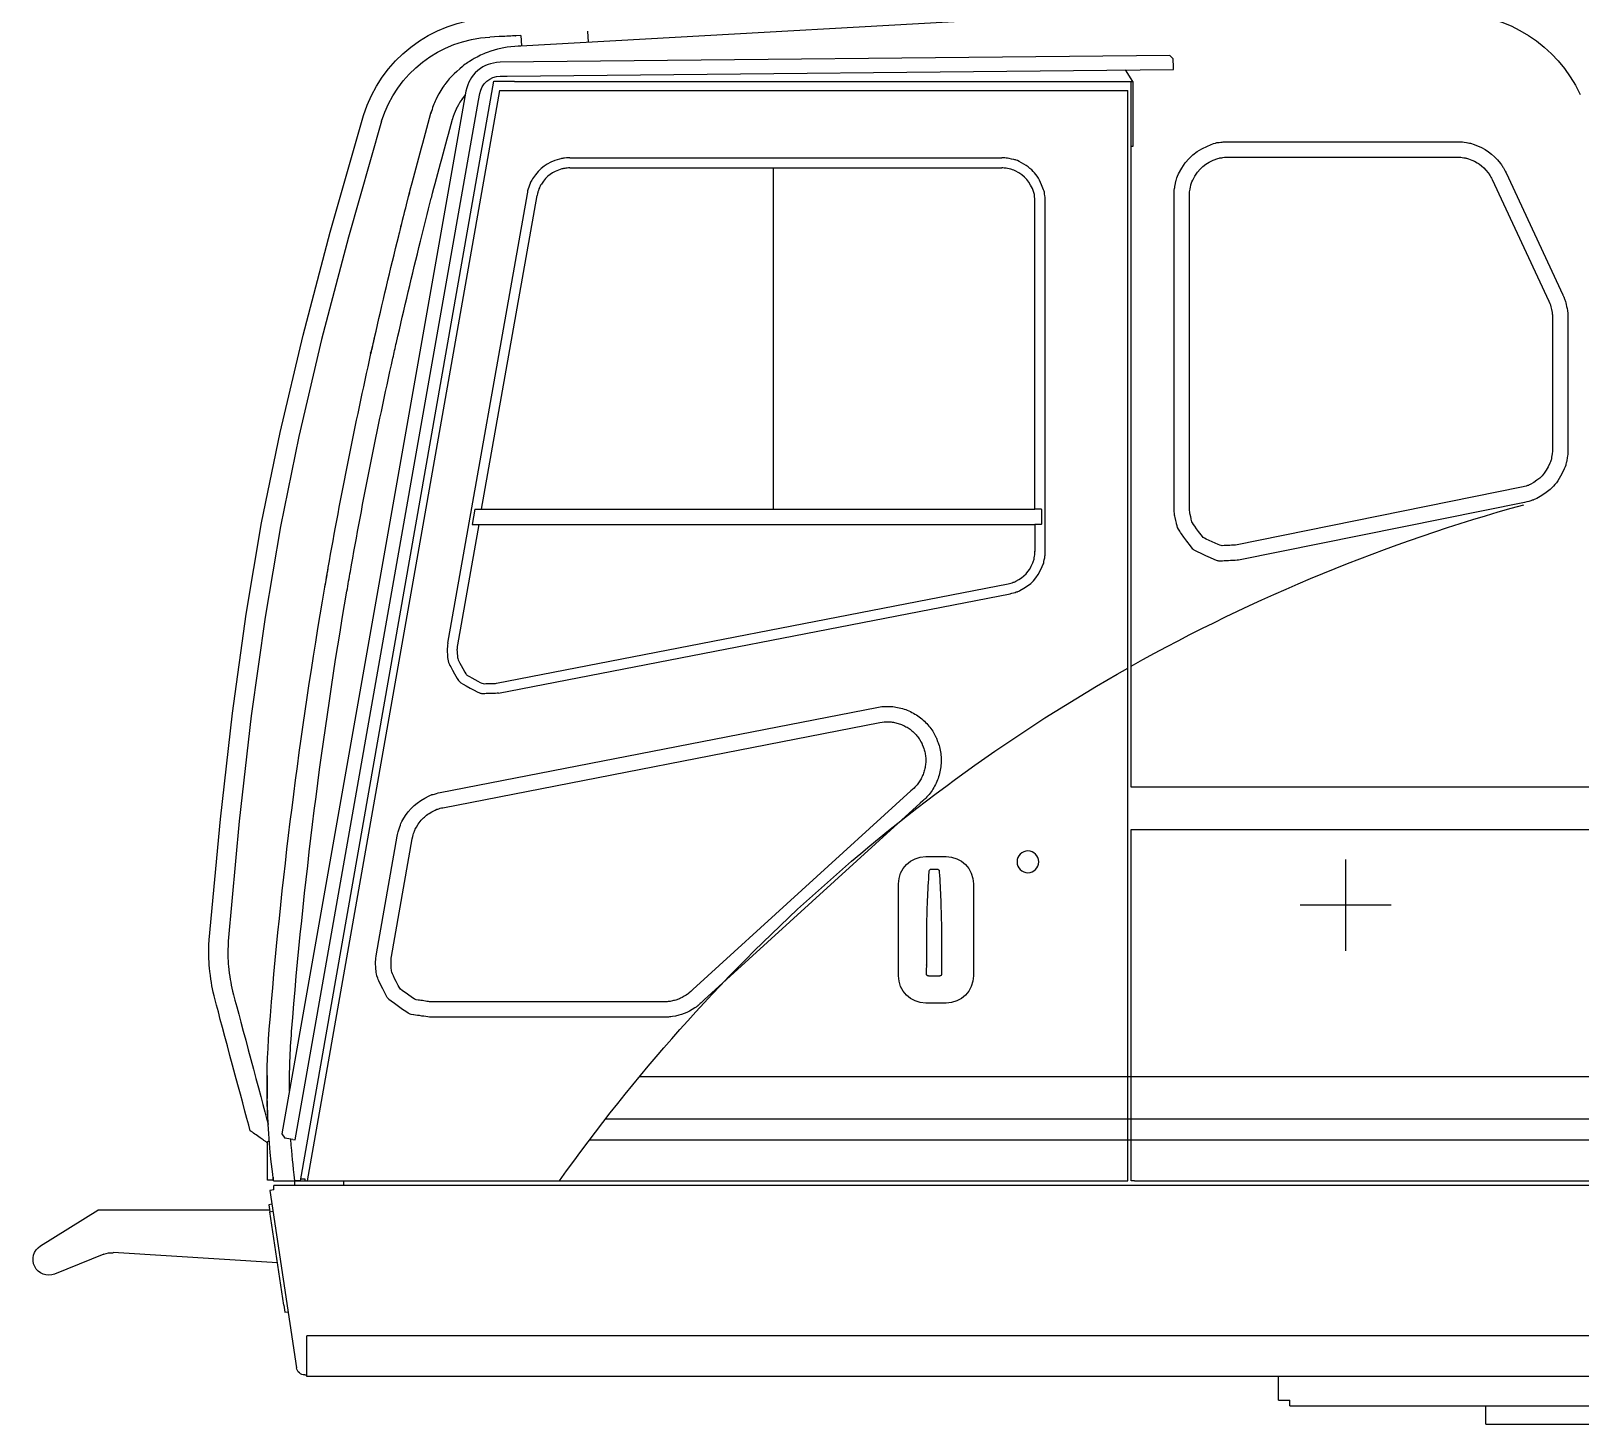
# Model space of a CAD drawing. Header units: millimetres. Extents: x -2078669 to -1085629, y -5987148 to 310365.
# Drawn here: x -1484121 to -1478595, y -770178 to -765212 of the extents above; entities that cross this region are included whole.
import ezdxf

# ---------------------------------------------------------------- set-up
doc = ezdxf.new("R2010")
doc.units = ezdxf.units.MM
doc.header["$LTSCALE"] = 500
doc.linetypes.add('CENTER', pattern=[6, 3, -1, 1, -1])
doc.layers.add('2', color=7, linetype='Continuous')
doc.layers.add('D-BYP-STRB', color=5, linetype='Continuous', lineweight=25)

# ---------------------------------------------------------------- blocks, each defined once
blk = doc.blocks.new('A$C57306f55')
at = {"layer": 'D-BYP-STRB', "linetype": 'Continuous'}
for p, q in [((5847, 3991.7), (6677.1, 3945.1)), ((6582.1, 3966.5), (6581.2, 3950.5)), ((6676.9, 3960.1), (6676.1, 3945.2)), ((6676.9, 3960.1), (6683.9, 3959.8)), ((6707.9, 3958.5), (6721.2, 3957.8)), ((6595.2, 3949.7), (6595.2, 3949.7)), ((6676.1, 3945.2), (6681.1, 3944.9)), ((6677.1, 3945), (6677.1, 3945.1)), ((6677.1, 3945.1), (6685.6, 3944.6)), ((5746, 3914.9), (5746.1, 3926.7)), ((5746, 3911.7), (5746, 3914.9)), ((5746.1, 3926.7), (5751.2, 3931.7)), ((5751.2, 3931.7), (6706.7, 3922)), ((6696.5, 3902.1), (5746, 3911.7)), ((5804, 3894.7), (5814.2, 3911)), ((5804, 3894.7), (5804, 3801.7)), ((6685.9, 3894.7), (5804, 3894.7)), ((5806, 3801.7), (5806, 3894.7)), ((6715.4, 3894.8), (6685.9, 3894.8)), ((6706.5, 3902), (6696.5, 3902.1)), ((6991.4, 2326.8), (6715.4, 3894.8)), ((6707.4, 3881.7), (5811, 3881.7)), ((5811, 2326.7), (5811, 3881.7)), ((6707.4, 3881.7), (6982, 2326.7)), ((6737.5, 3867.4), (6735.8, 3877.2)), ((6755.5, 3880.7), (7018.1, 2393.6)), ((6999.2, 2385.2), (6737.5, 3867.4)), ((6805.5, 3849.2), (6805.5, 3849.3)), ((5668, 3808.7), (5341.1, 3808.7)), ((5668, 3786.7), (5341.1, 3786.7)), ((5804, 3801.7), (5806, 3801.7)), ((5806, 2888), (5806, 3801.7)), ((6607.2, 3785.7), (5990.9, 3785.7)), ((5271.3, 3764.3), (5190.2, 3590.4)), ((6607.2, 3771.2), (5990.9, 3771.2)), ((6317.1, 3771.2), (6317.1, 3284.7)), ((5291.2, 3755), (5210.2, 3581.2)), ((5723, 3287.3), (5723, 3731.7)), ((5745, 3287.3), (5745, 3731.8)), ((5928.9, 3224.9), (5928.9, 3723.7)), ((5943.4, 3284.7), (5943.4, 3723.7)), ((6654.4, 3732), (6654, 3731.9)), ((6733.2, 3284.7), (6654, 3731.9)), ((6668.2, 3734.5), (6781.7, 3093.7)), ((5183, 3557.9), (5183, 3369.7)), ((5205, 3557.9), (5205, 3369.7)), ((5249.1, 3315.8), (5657.1, 3233.4)), ((5244.8, 3294.3), (5652.8, 3211.8)), ((5933.9, 3284.7), (5942.9, 3284.7)), ((5933.9, 3284.2), (5933.9, 3284.7)), ((5933.9, 3284.2), (5933.9, 3263.2)), ((5942.9, 3284.7), (5943.4, 3284.7)), ((6733.2, 3284.7), (5943.4, 3284.7)), ((6733.7, 3284.7), (6733.2, 3284.7)), ((6742.8, 3284.7), (6733.7, 3284.7)), ((6742.8, 3284.7), (6746.7, 3262.7)), ((5933.9, 3262.7), (5933.9, 3263.2)), ((5933.9, 3262.7), (5942.9, 3262.7)), ((5942.9, 3262.7), (5943.4, 3262.7)), ((5943.4, 3262.7), (5943.4, 3224.9)), ((6737.1, 3262.7), (5943.4, 3262.7)), ((6737.1, 3262.7), (6767.4, 3091.1)), ((6737.6, 3262.7), (6737.1, 3262.7)), ((6746.7, 3262.7), (6737.6, 3262.7)), ((5929.4, 3224.9), (5928.9, 3224.9)), ((5942.9, 3224.9), (5943.4, 3224.9)), ((5979.1, 3164.5), (5979, 3164)), ((6708.8, 3022), (5979, 3164)), ((5981.8, 3178.3), (5981.7, 3177.8)), ((6711.6, 3036.3), (5981.8, 3178.3)), ((6767.4, 3091.1), (6767.9, 3091.2)), ((6781.2, 3093.6), (6781.7, 3093.7)), ((6711.6, 3036.3), (6711.5, 3035.8)), ((6708.9, 3022.5), (6708.8, 3022)), ((6792.4, 2880.5), (6169, 3002)), ((6788.2, 2858.9), (6164.8, 2980.4)), ((5070, 2888), (5801.4, 2888)), ((5801.4, 2888), (5806, 2888)), ((6431.8, 2599.7), (6120.8, 2882.8)), ((6107.4, 2865.3), (6415.7, 2584.7)), ((5806, 2827.7), (5070, 2827.7)), ((5806, 2331.3), (5806, 2827.8)), ((6861.5, 2646.7), (6831.9, 2814.5)), ((6883.2, 2650.5), (6853.5, 2818.3)), ((6099.2, 2789.2), (6070.2, 2789.2)), ((6083.5, 2771.3), (6083, 2771.3)), ((6090.9, 2771.3), (6083.5, 2771.3)), ((6091.4, 2771.3), (6090.9, 2771.3)), ((6031.2, 2750.2), (6031.2, 2619.2)), ((6138.2, 2619.2), (6138.2, 2750.2)), ((5500, 2719.9), (5500, 2719.9)), ((5500, 2719.9), (5500, 2719.9)), ((5500, 2719.9), (5500, 2719.9)), ((5500, 2719.9), (5500, 2719.9)), ((5500, 2719.9), (5500, 2719.9)), ((6076.9, 2682.6), (6076.9, 2640.5)), ((6097.9, 2640.5), (6097.9, 2682.7)), ((6076.9, 2640.5), (6077, 2621)), ((6076.9, 2637.7), (6076.9, 2637.7)), ((6098, 2621), (6097.9, 2640.5)), ((6097.9, 2635), (6097.9, 2635)), ((6098, 2634.4), (6097.9, 2634.2)), ((5811, 2579), (5810.8, 2579)), ((6070.2, 2580.2), (6099.2, 2580.2)), ((6472, 2582.1), (6807.4, 2582.1)), ((6472, 2560.1), (6807.4, 2560.1)), ((7039.1, 2476.8), (7038.8, 2476.8)), ((4637, 2474.9), (6508.1, 2474.9)), ((4637, 2414.9), (6556.3, 2414.9)), ((7002.4, 2385.8), (7014, 2387.8)), ((7018.1, 2393.6), (7014, 2387.8)), ((4637, 2384.9), (6579.3, 2384.9)), ((7002.4, 2385.8), (6999.2, 2385.2)), ((7038.7, 2331.4), (7038.7, 2382.1)), ((5801.4, 2326.7), (5072.5, 2326.7)), ((5801.4, 2326.7), (5803.7, 2326.7)), ((5803.7, 2326.7), (5806, 2326.7)), ((5806, 2326.7), (5806, 2331.3)), ((6845.6, 2326.7), (5811, 2326.7)), ((6848.4, 2326.7), (6845.6, 2326.7)), ((6984.9, 2326.7), (6848.4, 2326.7)), ((6930, 2326.7), (6930, 2319.9)), ((6984.9, 2326.7), (6984.9, 2329)), ((6984.9, 2329), (6991, 2329)), ((6999.9, 2326.7), (6984.9, 2326.7)), ((6991.4, 2326.8), (6999.9, 2326.8)), ((7028.8, 2326.8), (6999.9, 2326.8)), ((7027.4, 2326.7), (6999.9, 2326.7)), ((7000, 2326.8), (7000, 2319.9)), ((7027.4, 2326.8), (7027.4, 2326.7)), ((7029.7, 2326.8), (7028.8, 2326.8)), ((7029.9, 2326.8), (7029.7, 2326.8)), ((7029.9, 2327.8), (7038.7, 2327.8)), ((7029.9, 2326.8), (7029.9, 2326.8)), ((7030.2, 2328.9), (7030.2, 2328.9)), ((7038.7, 2327.8), (7038.7, 2331.4)), ((5040, 2319.9), (7029.5, 2319.9)), ((7035.4, 2313), (6997.2, 2060.2)), ((7029.5, 2313.9), (7029.5, 2319.9)), ((7029.5, 2313.9), (7035.4, 2313)), ((7015.2, 2149.2), (7035.4, 2282.7)), ((7035.4, 2282.7), (7031, 2283.4)), ((7032.5, 2293.3), (7036.9, 2292.6)), ((7036.9, 2292.6), (7035.4, 2282.7)), ((7035.7, 2284.7), (7280.7, 2284.7)), ((7362.6, 2233.8), (7280.7, 2284.7)), ((7028.3, 2266.1), (7028.3, 2266.1)), ((7024.4, 2209.7), (7258.9, 2224.3)), ((7272, 2222.2), (7342.3, 2193.8)), ((7015.2, 2149.2), (7013.7, 2139.3)), ((7013.7, 2139.3), (7009.3, 2140)), ((5040.5, 2105.9), (6982.5, 2105.9)), ((6982.5, 2047.7), (6982.5, 2105.9)), ((7006.2, 2119.7), (7006.2, 2119.7)), ((5040.5, 2047.7), (6982.5, 2047.7)), ((5596, 2013.9), (5596, 2047.7)), ((6985.3, 2049.9), (6982.5, 2049.9)), ((5580, 2005.9), (5580, 2013.9)), ((5596, 2013.9), (5580, 2013.9)), ((5580, 2005.9), (5050, 2005.9)), ((5300, 1979.9), (5300, 2005.9)), ((5300, 1979.9), (3300, 1979.9))]:
    blk.add_line(p, q, dxfattribs=at)
at = {"layer": 'D-BYP-STRB', "linetype": 'CENTER'}
for p, q in [((5500, 2654.9), (5500, 2784.9)), ((5435, 2719.9), (5565, 2719.9))]:
    blk.add_line(p, q, dxfattribs=at)
at = {"layer": 'D-BYP-STRB', "linetype": 'Continuous'}
for points in [[(6683.9, 3959.8), (6684.1, 3959.8), (6684.3, 3959.8), (6684.5, 3959.7), (6684.7, 3959.7), (6684.8, 3959.7), (6684.9, 3959.7), (6684.9, 3959.7), (6684.8, 3959.7), (6684.6, 3959.7), (6684.3, 3959.8), (6684.1, 3959.8), (6684, 3959.8), (6684.2, 3959.8), (6684.6, 3959.7), (6685.5, 3959.7), (6687, 3959.6), (6688.9, 3959.5), (6691.4, 3959.4), (6694.1, 3959.2), (6697, 3959.1), (6700, 3958.9), (6702.9, 3958.8), (6705.6, 3958.6), (6707.9, 3958.5)], [(6677.1, 3944.9), (6677.1, 3944.9), (6677.1, 3944.9), (6677.1, 3944.9), (6677.1, 3944.9), (6677.1, 3945), (6677.1, 3945), (6677.1, 3945), (6677.1, 3945), (6677.1, 3945), (6677.1, 3945), (6677.1, 3945), (6677.1, 3945), (6677.1, 3945), (6677.1, 3945), (6677.1, 3945), (6677.1, 3945)], [(6685.1, 3944.6), (6685.1, 3944.6), (6685.1, 3944.6), (6685.1, 3944.6), (6685.2, 3944.6), (6685.2, 3944.6), (6685.2, 3944.6), (6685.2, 3944.6), (6685.3, 3944.6), (6685.3, 3944.6), (6685.3, 3944.6), (6685.3, 3944.6), (6685.4, 3944.6), (6685.4, 3944.6), (6685.4, 3944.6), (6685.4, 3944.6), (6685.4, 3944.6)], [(6685.6, 3944.6), (6691.5, 3944), (6696.7, 3943.4), (6701.4, 3942.7), (6703.7, 3942.3), (6705.7, 3941.8), (6710.3, 3940.8), (6715.1, 3939.4), (6720, 3937.8), (6725.2, 3936), (6727.9, 3934.9), (6730.1, 3934), (6732.2, 3933.1), (6734.5, 3931.9), (6739.5, 3929.4), (6741.6, 3928.3), (6743.6, 3927.2), (6746.5, 3925.5), (6750.3, 3923.1), (6752.2, 3921.9), (6752.8, 3921.5), (6754.8, 3920.2), (6756.4, 3919.1), (6758.3, 3917.7), (6760.4, 3915.9), (6764, 3912.8), (6768.2, 3909), (6772.2, 3905.3), (6775.5, 3902.2), (6777.5, 3900.1), (6779.2, 3898.3), (6780.6, 3896.6), (6782, 3894.7), (6782.2, 3894.5), (6783.9, 3892.1), (6785.3, 3890.4), (6785.5, 3890.2), (6786, 3889.6), (6786.5, 3888.9), (6788.3, 3886.3), (6791.3, 3881.5), (6794, 3876.9), (6796.4, 3872.6), (6798.4, 3868.4), (6799.3, 3866.4), (6800.2, 3864.3), (6801.1, 3862.1), (6802, 3859.7), (6802.9, 3857.3), (6803.7, 3854.8), (6805.5, 3849.2)], [(6706.7, 3922), (6711.9, 3921.4), (6716.3, 3920.7), (6720.3, 3919.8), (6723.7, 3918.8), (6727.5, 3917.4), (6731.2, 3915.4), (6734.8, 3913.1), (6738.6, 3910.1), (6742.1, 3906.9), (6745, 3903.7), (6747.5, 3900.4), (6749.6, 3896.9), (6751.1, 3893.7), (6752.6, 3889.9), (6754, 3885.7), (6755.5, 3880.7)], [(6756.4, 3875.5), (6756.4, 3875.5), (6756.4, 3875.5), (6756.4, 3875.5), (6756.4, 3875.5), (6756.4, 3875.5), (6756.4, 3875.5), (6756.4, 3875.5), (6756.4, 3875.4), (6758.9, 3872.3), (6760.9, 3869.8), (6761.3, 3869.2), (6761.3, 3869.2), (6760.3, 3870.5), (6760.3, 3870.5), (6761.5, 3868.7), (6763.9, 3864.9), (6766, 3861.4), (6767.9, 3858), (6768.7, 3856.5), (6769.4, 3855), (6770.7, 3851.9), (6772.1, 3848.3), (6773.4, 3844.4), (6774.9, 3839.7)], [(6804.3, 3853.4), (6804.4, 3853), (6804.5, 3852.6), (6804.7, 3852.1), (6804.8, 3851.6), (6805, 3851.1), (6805.1, 3850.6), (6805.2, 3850.2), (6805.3, 3849.9), (6805.4, 3849.6), (6805.4, 3849.5), (6805.5, 3849.4), (6805.5, 3849.3), (6805.5, 3849.4), (6805.4, 3849.4), (6805.4, 3849.5), (6805.4, 3849.5)], [(6805.1, 3850.8), (6805, 3850.8), (6805, 3850.8), (6805, 3850.9), (6805, 3850.9), (6805, 3850.9), (6805, 3850.9), (6805.1, 3850.8), (6805.1, 3850.7), (6805.2, 3850.3), (6805.4, 3849.6), (6805.4, 3849.5), (6805.4, 3849.5), (6805.4, 3849.4), (6805.4, 3849.4), (6805.4, 3849.5), (6805.4, 3849.5), (6805.4, 3849.5), (6805.4, 3849.5)], [(6805.5, 3849.1), (6805.5, 3849.2), (6805.5, 3849.3), (6805.4, 3849.5), (6805.4, 3849.6), (6805.4, 3849.8), (6805.3, 3849.9), (6805.3, 3850), (6805.2, 3850.2), (6805.1, 3850.7), (6805.1, 3850.7), (6805.1, 3850.7), (6805.1, 3850.8), (6805.1, 3850.8), (6805.1, 3850.8), (6805.1, 3850.8), (6805.1, 3850.8), (6805.1, 3850.8), (6805.1, 3850.8)], [(6805.5, 3849.1), (6805.5, 3849.1), (6805.5, 3849.1), (6805.5, 3849.1), (6805.5, 3849.1), (6805.5, 3849.2), (6805.5, 3849.2), (6805.5, 3849.2), (6805.5, 3849.2), (6805.5, 3849.3), (6805.5, 3849.3), (6805.5, 3849.3), (6805.5, 3849.4), (6805.4, 3849.4), (6805.4, 3849.5), (6805.4, 3849.5), (6805.4, 3849.5)], [(6805.4, 3849.5), (6805.4, 3849.5), (6805.4, 3849.5), (6805.4, 3849.4), (6805.5, 3849.4), (6805.5, 3849.3), (6805.5, 3849.3), (6805.5, 3849.3), (6805.5, 3849.2), (6805.5, 3849.2), (6805.5, 3849.2), (6805.5, 3849.2), (6805.5, 3849.2), (6805.5, 3849.2), (6805.5, 3849.2), (6805.5, 3849.2), (6805.5, 3849.2), (6805.5, 3849.2), (6805.5, 3849.2), (6805.5, 3849.2), (6805.5, 3849.2), (6805.5, 3849.2), (6805.5, 3849.2), (6805.5, 3849.2), (6805.5, 3849.2), (6805.5, 3849.2), (6805.5, 3849.1), (6805.5, 3849.1), (6805.5, 3849.1), (6805.5, 3849.1), (6805.5, 3849.1), (6805.5, 3849.1), (6805.5, 3849.1), (6805.5, 3849.1), (6805.5, 3849.1)], [(6805.5, 3849.1), (6805.5, 3849.1), (6805.5, 3849.1), (6805.5, 3849.1), (6805.5, 3849.2), (6805.5, 3849.2), (6805.5, 3849.2), (6805.5, 3849.2), (6805.5, 3849.2), (6805.5, 3849.2), (6805.5, 3849.2), (6805.5, 3849.3), (6805.5, 3849.3), (6805.5, 3849.3), (6805.5, 3849.3), (6805.5, 3849.3), (6805.5, 3849.3)], [(7121.8, 2670.4), (7105.8, 2842.6), (7088.7, 2993.5), (7069, 3134.9), (7046.9, 3264.9), (7020.5, 3394), (6987.7, 3533), (6949.1, 3679.9), (6901.7, 3846.2)], [(6875.8, 3838.1), (6922.9, 3672.6), (6961.3, 3526.5), (6993.9, 3388.3), (7020.2, 3259.9), (7042.1, 3130.6), (7061.7, 2990), (7078.8, 2839.9), (7094.6, 2668.6)], [(5341.1, 3808.7), (5336.9, 3808.6), (5335.1, 3808.5), (5333.5, 3808.3), (5331, 3808), (5327.8, 3807.5), (5325.7, 3807.2), (5325.1, 3807.1), (5323.6, 3806.8), (5322.2, 3806.5), (5320.4, 3806), (5318, 3805.2), (5311.8, 3802.8), (5306.1, 3800.2), (5300.9, 3797.4), (5296.3, 3794.4), (5292.1, 3791.1), (5287.8, 3787.1), (5283.5, 3782.6), (5279.2, 3777.5), (5277.9, 3775.9), (5277.1, 3774.8), (5276.6, 3774.1), (5276.4, 3773.6), (5276.2, 3773.2), (5275.9, 3772.5), (5275.1, 3771.3), (5273.6, 3768.8), (5272.5, 3766.7), (5271.3, 3764.3)], [(5745, 3731.8), (5744.9, 3734.7), (5744.8, 3737.3), (5744.6, 3739.7), (5744.3, 3741.9), (5744.1, 3743.4), (5743.8, 3745), (5742.9, 3749), (5742.2, 3752.3), (5742, 3753.2), (5741.6, 3755.2), (5741, 3757.1), (5740, 3759.5), (5738.5, 3762.7), (5733.9, 3770.9), (5728.9, 3778.4), (5723.6, 3784.8), (5718.2, 3790.1), (5712.2, 3794.6), (5705.3, 3798.7), (5697.3, 3802.5), (5688.5, 3805.9), (5685.9, 3806.8), (5684, 3807.4), (5682.9, 3807.6), (5682.5, 3807.6), (5682.1, 3807.6), (5681.6, 3807.5), (5680.5, 3807.6), (5678.4, 3807.9), (5676.3, 3808.2), (5674.7, 3808.4), (5673.2, 3808.6), (5671.6, 3808.7), (5669.9, 3808.7), (5668, 3808.7)], [(5341.1, 3786.7), (5338.1, 3786.7), (5335.7, 3786.5), (5333.9, 3786.2), (5331.6, 3785.9), (5330.2, 3785.6), (5329.7, 3785.6), (5328.6, 3785.4), (5327.6, 3785.2), (5326.3, 3784.8), (5324.7, 3784.2), (5320.2, 3782.5), (5316.1, 3780.7), (5312.4, 3778.6), (5310.7, 3777.6), (5309.1, 3776.5), (5306.1, 3774.1), (5303.1, 3771.3), (5300, 3768.1), (5296.9, 3764.5), (5295.4, 3762.6), (5295.1, 3762.1), (5294.9, 3761.7), (5294.8, 3761.4), (5293.9, 3760), (5292.9, 3758.2), (5292.1, 3756.8), (5291.2, 3755)], [(5723, 3731.7), (5722.9, 3733.8), (5722.8, 3735.6), (5722.7, 3737.4), (5722.5, 3738.9), (5722.1, 3741.2), (5721.5, 3744.1), (5721, 3746.4), (5720.9, 3747), (5720.6, 3748.5), (5720.2, 3749.8), (5719.4, 3751.6), (5718.4, 3753.8), (5715.1, 3759.7), (5711.5, 3765), (5707.8, 3769.6), (5705.8, 3771.6), (5703.9, 3773.4), (5699.6, 3776.6), (5694.7, 3779.6), (5689, 3782.3), (5682.7, 3784.7), (5680.8, 3785.4), (5679.5, 3785.8), (5678.7, 3785.9), (5678.1, 3785.9), (5677.7, 3785.9), (5676.9, 3785.9), (5675.5, 3786.2), (5672.8, 3786.5), (5670.6, 3786.7), (5668, 3786.7)], [(5928.9, 3723.7), (5928.9, 3726.6), (5929, 3727.9), (5929.1, 3729.1), (5929.5, 3732.1), (5929.8, 3733.8), (5929.8, 3734.6), (5929.8, 3735.1), (5929.8, 3735.4), (5929.8, 3735.7), (5930, 3736.6), (5930.4, 3738.1), (5931.1, 3740.2), (5933.9, 3747.3), (5936.9, 3753.7), (5938.6, 3756.6), (5940.3, 3759.4), (5942, 3761.9), (5943.9, 3764.1), (5945.9, 3766.4), (5948.1, 3768.5), (5950.6, 3770.7), (5953.3, 3772.8), (5956.2, 3774.8), (5959.3, 3776.8), (5966, 3780.5), (5968.5, 3781.7), (5970.5, 3782.5), (5971.3, 3782.8), (5972, 3783), (5973.6, 3783.3), (5974.3, 3783.5), (5977, 3784), (5980.2, 3784.7), (5982.7, 3785.2), (5984.5, 3785.4), (5986.4, 3785.5), (5988.5, 3785.6), (5990.9, 3785.7)], [(6607.2, 3785.7), (6609.8, 3785.7), (6612.1, 3785.5), (6614.8, 3785.2), (6616.3, 3785), (6617.1, 3784.9), (6617.5, 3784.9), (6618, 3784.9), (6618.9, 3784.8), (6620.2, 3784.4), (6622.1, 3783.9), (6628.4, 3781.7), (6634.2, 3779.3), (6639.3, 3776.6), (6643.8, 3773.7), (6648, 3770.3), (6652.2, 3766.1), (6656.3, 3761.3), (6660.2, 3755.8), (6661.5, 3753.8), (6662.5, 3752.2), (6663.1, 3750.9), (6663.6, 3749.5), (6663.8, 3748.9), (6664.7, 3746.8), (6665.8, 3743.9), (6666.5, 3741.7), (6667, 3740.1), (6667.4, 3738.4), (6667.8, 3736.6), (6668.2, 3734.5)], [(5943.4, 3723.7), (5943.4, 3726), (5943.6, 3727.9), (5943.9, 3730.2), (5944.1, 3731.4), (5944.1, 3732.1), (5944.1, 3732.4), (5944.1, 3732.9), (5944.2, 3733.6), (5944.6, 3734.8), (5945.1, 3736.4), (5947.2, 3741.8), (5949.6, 3746.7), (5952.1, 3751), (5954.9, 3754.7), (5958.2, 3758.1), (5962.1, 3761.3), (5966.7, 3764.4), (5971.8, 3767.2), (5973.8, 3768.1), (5975.3, 3768.8), (5976.4, 3769.1), (5977.7, 3769.4), (5978.2, 3769.5), (5980.2, 3769.9), (5982.7, 3770.5), (5984.7, 3770.8), (5986, 3771), (5987.5, 3771.1), (5989.1, 3771.2), (5990.9, 3771.2)], [(6607.2, 3771.2), (6609.2, 3771.2), (6611, 3771), (6613.1, 3770.8), (6614.2, 3770.6), (6614.8, 3770.6), (6615.1, 3770.6), (6615.5, 3770.6), (6616.2, 3770.5), (6617.2, 3770.2), (6618.6, 3769.8), (6623.5, 3768.1), (6627.9, 3766.3), (6631.8, 3764.2), (6635.3, 3762), (6638.5, 3759.4), (6641.7, 3756.2), (6644.8, 3752.5), (6647.8, 3748.3), (6648.8, 3746.7), (6649.6, 3745.5), (6650, 3744.5), (6650.4, 3743.4), (6650.6, 3742.9), (6651.2, 3741.3), (6652.1, 3739.2), (6652.6, 3737.4), (6653, 3736.3), (6653.3, 3735), (6654, 3731.9)], [(6851.3, 3674.6), (6850.7, 3677.2), (6849.9, 3680.3), (6849, 3683.8), (6848.1, 3687.7), (6847, 3691.8), (6845.9, 3696.2), (6844.8, 3700.7), (6843.6, 3705.3), (6842.4, 3709.9), (6841.3, 3714.5), (6840.2, 3718.8), (6839.1, 3723), (6838.1, 3726.9), (6837.2, 3730.4), (6836.4, 3733.5), (6835.7, 3736.1)], [(5190.2, 3590.4), (5190, 3589.9), (5189.7, 3589.3), (5189.4, 3588.6), (5189.1, 3587.8), (5188.8, 3587.1), (5188.5, 3586.3), (5188.2, 3585.5), (5187.9, 3584.8), (5187.8, 3584.8), (5187.2, 3583.3), (5186.8, 3582.1), (5186.4, 3580.7), (5186, 3579), (5185.4, 3576.6), (5184.8, 3573.6), (5184.2, 3570.6), (5183.7, 3568), (5183.4, 3566.6), (5183.3, 3565.4), (5183.2, 3564.5), (5183.2, 3563.3), (5183.2, 3563), (5183.2, 3562.4), (5183.2, 3561.7), (5183.1, 3561), (5183.1, 3560.3), (5183.1, 3559.6), (5183.1, 3559), (5183, 3558.4), (5183, 3557.9)], [(5210.2, 3581.2), (5210, 3580.8), (5209.8, 3580.4), (5209.6, 3579.9), (5209.4, 3579.3), (5209.1, 3578.8), (5208.9, 3578.2), (5208.7, 3577.7), (5208.5, 3577.2), (5208.5, 3577.1), (5208, 3576.1), (5207.7, 3575.2), (5207.4, 3574.2), (5207.1, 3573), (5206.3, 3569.2), (5205.5, 3565.2), (5205.2, 3563.3), (5205.1, 3561.8), (5205.1, 3561.6), (5205.1, 3561.1), (5205.1, 3560.7), (5205.1, 3560.2), (5205.1, 3559.7), (5205, 3559.2), (5205, 3558.7), (5205, 3558.3), (5205, 3557.9)], [(6890.9, 3506.8), (6890.8, 3507.3), (6890.6, 3507.9), (6890.5, 3508.7), (6890.3, 3509.6), (6890, 3510.7), (6889.7, 3511.9), (6889.4, 3513.3), (6889.1, 3514.9), (6888.7, 3516.7), (6888.2, 3518.6), (6887.8, 3520.6), (6887.3, 3522.6), (6886.9, 3524.6), (6886.5, 3526.4), (6886.1, 3528), (6885.8, 3529.4)], [(6891.8, 3507), (6891, 3508.7), (6890.4, 3510.6), (6889.7, 3512.6), (6889.1, 3514.9), (6888.4, 3517.6), (6887.6, 3520.9), (6886.8, 3524.7), (6885.8, 3529.4)], [(5183, 3369.7), (5183.1, 3367.1), (5183.2, 3364.8), (5183.3, 3362.6), (5183.5, 3360.7), (5184, 3357.8), (5184.7, 3354.2), (5185.2, 3351.5), (5185.3, 3350.7), (5185.7, 3348.9), (5186.1, 3347.2), (5186.9, 3345.1), (5188.1, 3342.3), (5191.6, 3334.9), (5195.4, 3328.2), (5197.4, 3325.1), (5199.4, 3322.3), (5201.6, 3319.6), (5203.7, 3317.2), (5205.9, 3315), (5208.4, 3312.7), (5213.9, 3308.3), (5220.3, 3304.1), (5227.3, 3300), (5229.5, 3298.9), (5231, 3298.2), (5231.9, 3297.8), (5232.3, 3297.7), (5232.6, 3297.6), (5233.1, 3297.6), (5234, 3297.3), (5235.7, 3296.7), (5238.9, 3295.7), (5241.6, 3294.9), (5244.8, 3294.3)], [(5205, 3369.7), (5205.1, 3366.2), (5205.2, 3364.7), (5205.4, 3363.3), (5205.7, 3361.3), (5206.2, 3358.6), (5206.6, 3356.7), (5206.6, 3356.1), (5206.9, 3354.9), (5207.2, 3353.7), (5207.8, 3352.1), (5208.6, 3350.2), (5211.1, 3344.9), (5213.8, 3340.1), (5216.7, 3335.9), (5219.8, 3332.2), (5223.1, 3329), (5227.1, 3325.9), (5231.6, 3322.8), (5236.6, 3319.9), (5238.2, 3319.1), (5239.2, 3318.6), (5239.9, 3318.3), (5240.4, 3318.2), (5240.8, 3318.2), (5241.4, 3318), (5242.6, 3317.6), (5244.9, 3316.8), (5246.8, 3316.3), (5249.1, 3315.8)], [(5652.8, 3211.8), (5655.1, 3211.7), (5657.9, 3211.6), (5661, 3211.4), (5664.2, 3211.3), (5667.4, 3211.1), (5670.4, 3211), (5673.3, 3210.8), (5675.7, 3210.7), (5676, 3210.7), (5679.7, 3210.6), (5680.9, 3210.6), (5681.9, 3210.8), (5683, 3211), (5684.2, 3211.4), (5687.9, 3212.9), (5693.1, 3215.3), (5699.7, 3218.3), (5706.3, 3221.3), (5711.4, 3223.8), (5715.1, 3225.6), (5716.3, 3226.3), (5717.3, 3227.1), (5718.1, 3227.8), (5719, 3228.8), (5721.7, 3232.1), (5726.9, 3239), (5731.1, 3244.6), (5734.5, 3249.4), (5735.8, 3251.3), (5736.9, 3253.1), (5738.7, 3256), (5739.9, 3258.6), (5740.7, 3260.8), (5741.3, 3263.5), (5741.5, 3264.6), (5742.4, 3268.3), (5743.5, 3272.7), (5743.9, 3274.5), (5744.2, 3276.2), (5744.5, 3278.6), (5744.7, 3281.2), (5744.9, 3284), (5745, 3287.3)], [(5657.1, 3233.4), (5658.8, 3233.3), (5660.8, 3233.2), (5662.9, 3233.1), (5665.2, 3233), (5667.5, 3232.9), (5669.7, 3232.8), (5671.7, 3232.7), (5673.5, 3232.6), (5673.7, 3232.6), (5676.3, 3232.5), (5677.9, 3232.6), (5679.6, 3233.1), (5682.2, 3234.2), (5690.6, 3238), (5699, 3241.9), (5701.6, 3243.2), (5703.2, 3244.2), (5704.4, 3245.5), (5706.3, 3247.9), (5710.1, 3252.8), (5713.1, 3256.8), (5715.5, 3260.2), (5717.2, 3262.8), (5718.5, 3264.9), (5719.4, 3266.7), (5719.9, 3268.4), (5720.4, 3270.3), (5720.5, 3271.1), (5721.2, 3273.7), (5721.9, 3276.8), (5722.4, 3279.3), (5722.6, 3281), (5722.8, 3282.9), (5722.9, 3284.9), (5723, 3287.3)], [(5979, 3164), (5976.5, 3164.6), (5974.3, 3165.1), (5971.7, 3166), (5970.3, 3166.5), (5969.6, 3166.7), (5969.2, 3166.7), (5968.6, 3166.8), (5967.8, 3167.1), (5966.6, 3167.7), (5964.9, 3168.6), (5959.1, 3171.9), (5954, 3175.3), (5949.5, 3178.8), (5945.7, 3182.4), (5942.2, 3186.5), (5938.9, 3191.3), (5935.8, 3196.8), (5933, 3202.7), (5932, 3205), (5931.4, 3206.7), (5931, 3208.1), (5930.7, 3209.5), (5930.6, 3210.2), (5930.2, 3212.3), (5929.6, 3215.3), (5929.3, 3217.6), (5929.1, 3219.2), (5929, 3220.9), (5928.9, 3222.8), (5928.9, 3224.9)], [(5981.8, 3178.3), (5979.8, 3178.7), (5978.1, 3179.1), (5976.2, 3179.8), (5975.1, 3180.1), (5974.5, 3180.3), (5974.2, 3180.3), (5973.8, 3180.4), (5973.2, 3180.6), (5972.3, 3181.1), (5970.9, 3181.8), (5966.5, 3184.3), (5962.6, 3186.9), (5959.1, 3189.6), (5956.2, 3192.4), (5953.6, 3195.5), (5951, 3199.2), (5948.7, 3203.4), (5946.5, 3207.9), (5945.8, 3209.7), (5945.3, 3211), (5945, 3212), (5944.8, 3213.1), (5944.7, 3213.6), (5944.4, 3215.3), (5944, 3217.6), (5943.7, 3219.3), (5943.6, 3220.6), (5943.5, 3221.9), (5943.4, 3224.9)], [(6956.7, 3173.2), (6956.4, 3175.2), (6956, 3177.5), (6955.5, 3180.1), (6955, 3182.8), (6954.6, 3185.6), (6954.1, 3188.3), (6953.6, 3190.9), (6953.2, 3193.2), (6952.9, 3195.1), (6952.6, 3196.7), (6952.4, 3198), (6952.2, 3199), (6952.1, 3199.8), (6952, 3200.4), (6951.9, 3200.9), (6951.8, 3201.3)], [(6781.2, 3093.6), (6781.6, 3090.8), (6781.9, 3088.4), (6782.1, 3086.1), (6782.2, 3084.1), (6782.1, 3082.6), (6782.1, 3081.1), (6781.8, 3077.2), (6781.5, 3073.8), (6781.5, 3072.9), (6781.3, 3070.5), (6780.9, 3068.4), (6780.1, 3066), (6779, 3063.3), (6778.2, 3061.6), (6777.2, 3059.7), (6774.7, 3055.2), (6771.6, 3049.8), (6767.8, 3043.3), (6765.8, 3040.1), (6765, 3039.2), (6764.3, 3038.4), (6763.5, 3037.7), (6762.5, 3037), (6759.4, 3035.1), (6754.9, 3032.6), (6749.2, 3029.5), (6743.7, 3026.6), (6739.2, 3024.3), (6736.1, 3022.8), (6735.1, 3022.3), (6734.1, 3022.1), (6733.2, 3021.9), (6732.2, 3021.8), (6729, 3021.9), (6728.6, 3021.9), (6726.5, 3022), (6724.1, 3022.1), (6721.5, 3022.1), (6718.7, 3022.2), (6716, 3022.3), (6713.3, 3022.4), (6710.9, 3022.5), (6708.9, 3022.5)], [(6767.4, 3091.1), (6767.8, 3089), (6768, 3087.1), (6768.1, 3085.4), (6768.2, 3083.8), (6768.1, 3081.5), (6767.8, 3078.5), (6767.6, 3075.9), (6767.6, 3075.1), (6767.5, 3073.3), (6767.2, 3071.7), (6766.6, 3069.8), (6765.7, 3067.7), (6764.3, 3065), (6762.4, 3061.5), (6760, 3057.3), (6757, 3052.3), (6755.5, 3049.8), (6754.9, 3049.1), (6754.4, 3048.5), (6753.7, 3048), (6753, 3047.4), (6750.5, 3046), (6747.1, 3044), (6742.7, 3041.7), (6738.4, 3039.4), (6735, 3037.6), (6732.6, 3036.4), (6731, 3035.9), (6729.5, 3035.7), (6727.1, 3035.8), (6726.8, 3035.8), (6725.2, 3035.8), (6723.3, 3035.9), (6721.2, 3036), (6719.1, 3036), (6717, 3036.1), (6715, 3036.2), (6713.1, 3036.2), (6711.6, 3036.3)], [(6169, 3002), (6164.2, 3002.7), (6162.1, 3003), (6160.3, 3003.2), (6158, 3003.3), (6155.8, 3003.4), (6153.5, 3003.4), (6151.1, 3003.3), (6148.7, 3003.2), (6146.3, 3003), (6144, 3002.7), (6141.8, 3002.4), (6139.4, 3001.9), (6137.1, 3001.4), (6134.8, 3000.9), (6132.4, 3000.2), (6130.1, 2999.5), (6127.8, 2998.7), (6125.6, 2997.8), (6123.3, 2996.9), (6121.1, 2995.9), (6119, 2994.8), (6116.8, 2993.6), (6114.7, 2992.4), (6112.6, 2991.1), (6110.6, 2989.8), (6108.6, 2988.4), (6106.7, 2986.9), (6104.9, 2985.4), (6103, 2983.8), (6101.3, 2982.2), (6099.6, 2980.5), (6097.9, 2978.8), (6096.4, 2977.1), (6094.9, 2975.3), (6093.4, 2973.5), (6092, 2971.6), (6090.7, 2969.7), (6089.4, 2967.8), (6088.2, 2965.9), (6086.9, 2963.5), (6085.4, 2960.6), (6085.1, 2960), (6084.8, 2959.5), (6084.6, 2959.1), (6084.1, 2958.1), (6082.3, 2953.5), (6081.6, 2951.5), (6081, 2949.8), (6080.3, 2947.6), (6079.7, 2945.5), (6079.2, 2943.3), (6078.7, 2940.9), (6078.3, 2938.5), (6078, 2936.2), (6077.7, 2933.9), (6077.5, 2931.6), (6077.4, 2929.2), (6077.3, 2926.9), (6077.3, 2924.5), (6077.5, 2922), (6077.6, 2919.6), (6077.9, 2917.2), (6078.2, 2914.8), (6078.6, 2912.4), (6079.1, 2910), (6079.6, 2907.7), (6080.3, 2905.3), (6081, 2903), (6081.7, 2900.7), (6082.6, 2898.4), (6083.5, 2896.2), (6084.5, 2893.9), (6085.6, 2891.8), (6086.7, 2889.6), (6087.8, 2887.6), (6089.1, 2885.5), (6090.3, 2883.6), (6091.6, 2881.7), (6093.1, 2879.8), (6094.5, 2877.9), (6096.1, 2876), (6097.6, 2874.3), (6099.1, 2872.7), (6100.7, 2871.1), (6102.1, 2869.9), (6103.6, 2868.5), (6107.4, 2865.3)], [(6164.8, 2980.4), (6161.4, 2980.9), (6158.6, 2981.2), (6157, 2981.4), (6155.4, 2981.4), (6153.8, 2981.4), (6152, 2981.4), (6150.3, 2981.3), (6148.6, 2981.1), (6147, 2980.9), (6145.4, 2980.7), (6143.7, 2980.4), (6142, 2980), (6140.4, 2979.6), (6138.7, 2979.1), (6137, 2978.6), (6135.4, 2978), (6133.8, 2977.4), (6132.2, 2976.8), (6130.6, 2976), (6129, 2975.3), (6127.5, 2974.4), (6126, 2973.6), (6124.5, 2972.6), (6123.1, 2971.7), (6121.7, 2970.7), (6120.3, 2969.6), (6119, 2968.6), (6117.7, 2967.4), (6116.4, 2966.3), (6115.2, 2965.1), (6114, 2963.9), (6112.9, 2962.6), (6111.8, 2961.3), (6110.8, 2960), (6109.8, 2958.7), (6108.8, 2957.3), (6107.9, 2956), (6107.1, 2954.6), (6106.1, 2952.9), (6105, 2950.9), (6104.8, 2950.4), (6104.6, 2950.1), (6104.2, 2949), (6102.9, 2945.8), (6101.9, 2943.1), (6101.4, 2941.6), (6101, 2940.1), (6100.6, 2938.5), (6100.3, 2936.8), (6100, 2935.1), (6099.8, 2933.4), (6099.6, 2931.7), (6099.4, 2930.1), (6099.3, 2928.4), (6099.3, 2926.7), (6099.3, 2925), (6099.4, 2923.3), (6099.5, 2921.5), (6099.7, 2919.8), (6099.9, 2918.1), (6100.2, 2916.4), (6100.6, 2914.7), (6101, 2913), (6101.4, 2911.3), (6101.9, 2909.7), (6102.5, 2908), (6103.1, 2906.4), (6103.7, 2904.8), (6104.4, 2903.2), (6105.2, 2901.6), (6106, 2900.1), (6106.8, 2898.6), (6107.7, 2897.2), (6108.6, 2895.8), (6109.5, 2894.5), (6110.5, 2893.1), (6111.6, 2891.7), (6112.7, 2890.4), (6113.8, 2889.2), (6114.9, 2888), (6116, 2886.9), (6118.1, 2885), (6120.8, 2882.8)], [(6853.5, 2818.3), (6853.1, 2820.6), (6852.6, 2822.6), (6852.2, 2824.5), (6851.7, 2826.1), (6850.9, 2828.6), (6849.8, 2831.8), (6849, 2834), (6848.8, 2834.6), (6848.3, 2836.1), (6847.7, 2837.5), (6846.7, 2839.3), (6845.4, 2841.6), (6841.6, 2847.6), (6837.7, 2853), (6833.6, 2857.8), (6829.5, 2861.9), (6825.1, 2865.5), (6820, 2869), (6814.3, 2872.4), (6808, 2875.7), (6806.1, 2876.6), (6804.7, 2877.2), (6803.9, 2877.5), (6803.3, 2877.6), (6802.8, 2877.7), (6802, 2877.9), (6800.5, 2878.4), (6797.6, 2879.3), (6795.2, 2879.9), (6792.4, 2880.5)], [(6831.9, 2814.5), (6831.3, 2817.6), (6830.6, 2820.1), (6830, 2821.9), (6829.2, 2824.1), (6828.7, 2825.7), (6828.5, 2826.1), (6828.1, 2827.2), (6827.7, 2828.2), (6827, 2829.5), (6826.1, 2831.1), (6823.4, 2835.4), (6822, 2837.4), (6820.6, 2839.3), (6819.1, 2841), (6817.7, 2842.7), (6816.2, 2844.2), (6814.7, 2845.6), (6813.2, 2846.9), (6811.6, 2848.2), (6809.8, 2849.5), (6808, 2850.7), (6803.9, 2853.2), (6799.4, 2855.5), (6797, 2856.6), (6796.4, 2856.8), (6796, 2856.9), (6795.7, 2856.9), (6794, 2857.4), (6792, 2858.1), (6790.2, 2858.5), (6788.2, 2858.9)], [(7094.6, 2668.6), (7094.9, 2662.1), (7095.1, 2656.6), (7095.1, 2651.1), (7095, 2644.6)], [(7122.1, 2643.6), (7122.3, 2650.9), (7122.3, 2657), (7122.1, 2663.1), (7121.8, 2670.4)], [(6098, 2634.4), (6098.1, 2634.4), (6098.1, 2634.5), (6098.1, 2634.5), (6098, 2634.6), (6098, 2634.6), (6098, 2634.7), (6098, 2634.7), (6098, 2634.7), (6098, 2634.8), (6097.9, 2634.8)], [(6807.4, 2560.1), (6809.7, 2560.5), (6812.4, 2560.9), (6815.4, 2561.4), (6818.5, 2561.8), (6821.6, 2562.3), (6824.6, 2562.7), (6827.4, 2563.1), (6829.8, 2563.5), (6830.1, 2563.5), (6833.7, 2564.1), (6834.8, 2564.4), (6835.8, 2564.7), (6836.8, 2565.2), (6837.9, 2565.8), (6841.2, 2568), (6845.8, 2571.2), (6851.7, 2575.4), (6857.4, 2579.5), (6861.9, 2582.8), (6865.2, 2585.3), (6866.1, 2586.2), (6866.9, 2587.1), (6867.6, 2588), (6868.3, 2589.1), (6870.3, 2592.8), (6874.2, 2600.4), (6877.2, 2606.6), (6879.6, 2611.8), (6880.6, 2614), (6881.3, 2615.8), (6882.5, 2619), (6883.2, 2621.7), (6883.6, 2624), (6883.7, 2626.7), (6883.8, 2627.8), (6884, 2631.5), (6884.3, 2636.1), (6884.3, 2637.9), (6884.3, 2639.5), (6884.2, 2641.9), (6884, 2644.5), (6883.6, 2647.3), (6883.2, 2650.5)], [(6807.4, 2582.1), (6809, 2582.4), (6811, 2582.7), (6813.1, 2583), (6815.3, 2583.3), (6817.6, 2583.7), (6819.7, 2584), (6821.7, 2584.3), (6823.4, 2584.5), (6823.6, 2584.5), (6826.2, 2585), (6827.7, 2585.4), (6829.2, 2586.2), (6831.5, 2587.7), (6839, 2593), (6846.4, 2598.3), (6848.7, 2600.1), (6849.9, 2601.4), (6850.9, 2602.8), (6852.3, 2605.5), (6855.1, 2610.9), (6857.3, 2615.3), (6859, 2619), (6860.2, 2621.9), (6861, 2624.2), (6861.6, 2626.1), (6861.8, 2627.8), (6861.9, 2629.7), (6862, 2630.5), (6862.1, 2633.1), (6862.3, 2636.4), (6862.3, 2638.8), (6862.3, 2640.5), (6862.1, 2642.4), (6861.9, 2644.4), (6861.5, 2646.7)], [(7095, 2644.6), (7094.8, 2640.1), (7094.5, 2636.4), (7094.2, 2632.6), (7093.8, 2628.2)], [(7120.8, 2625.3), (7121.3, 2630.2), (7121.7, 2634.4), (7121.9, 2638.6), (7122.1, 2643.6)], [(6077, 2621), (6077, 2621), (6077, 2621), (6077, 2621), (6077, 2621), (6077, 2621), (6077, 2621), (6077, 2621), (6077, 2621), (6077, 2621), (6077, 2620.9), (6077, 2620.9), (6077, 2620.8), (6077, 2620.7), (6077, 2620.7), (6077, 2620.7), (6077, 2620.6), (6077, 2620.6), (6077, 2620.5), (6077, 2620.5), (6077, 2620.4), (6077.1, 2620.2), (6077.2, 2620), (6077.5, 2619.7), (6077.8, 2619.4), (6078, 2619.2), (6078.3, 2619.1), (6078.4, 2619.1), (6078.4, 2619.1), (6078.5, 2619.1), (6078.5, 2619), (6078.6, 2619), (6078.6, 2619), (6078.7, 2619), (6078.7, 2619)], [(6078.7, 2619), (6078.7, 2619), (6078.7, 2619), (6078.7, 2619), (6078.7, 2619), (6078.7, 2619), (6078.7, 2619), (6078.7, 2619), (6078.7, 2619), (6078.7, 2619), (6078.7, 2619), (6078.7, 2619), (6078.7, 2619), (6078.7, 2619), (6078.7, 2619), (6078.7, 2619), (6078.7, 2619)], [(6078.7, 2619), (6078.7, 2619), (6078.7, 2619), (6078.8, 2619), (6078.8, 2619), (6078.8, 2619), (6078.8, 2619), (6078.9, 2619), (6078.9, 2619), (6078.9, 2618.9), (6079, 2618.9), (6079, 2618.9), (6079, 2618.9), (6079, 2618.9), (6079.1, 2618.9), (6079.1, 2618.9), (6079.1, 2618.9)], [(6079.1, 2618.9), (6079.1, 2618.9), (6079.2, 2618.9), (6079.2, 2618.9), (6079.3, 2618.9), (6079.4, 2618.8), (6079.4, 2618.8), (6079.5, 2618.8), (6079.6, 2618.8), (6079.6, 2618.8), (6079.7, 2618.8), (6079.8, 2618.8), (6079.9, 2618.8), (6079.9, 2618.8), (6080, 2618.8), (6080, 2618.8), (6080.1, 2618.8)], [(6080.1, 2618.8), (6080.1, 2618.8), (6080.1, 2618.8), (6080.1, 2618.8), (6080.1, 2618.8), (6080.1, 2618.8), (6080.1, 2618.8), (6080.1, 2618.8), (6080.1, 2618.8), (6080.1, 2618.8), (6080.1, 2618.8), (6080.1, 2618.8), (6080.1, 2618.8), (6080.1, 2618.8), (6080.1, 2618.8), (6080.1, 2618.8), (6080.1, 2618.8)], [(6080.1, 2618.8), (6080.7, 2618.8), (6081.4, 2618.8), (6082.3, 2618.8), (6083.2, 2618.8), (6084.2, 2618.8), (6085.3, 2618.8), (6086.4, 2618.8), (6087.5, 2618.8), (6088.6, 2618.8), (6089.7, 2618.8), (6090.7, 2618.8), (6091.7, 2618.8), (6092.7, 2618.8), (6093.5, 2618.8), (6094.3, 2618.8), (6094.9, 2618.8)], [(6094.9, 2618.8), (6094.9, 2618.8), (6095, 2618.8), (6095, 2618.8), (6095.1, 2618.8), (6095.2, 2618.8), (6095.2, 2618.8), (6095.3, 2618.8), (6095.4, 2618.8), (6095.4, 2618.9), (6095.5, 2618.9), (6095.6, 2618.9), (6095.6, 2618.9), (6095.7, 2618.9), (6095.8, 2618.9), (6095.8, 2618.9), (6095.8, 2618.9)], [(6095.8, 2618.9), (6095.9, 2618.9), (6095.9, 2618.9), (6095.9, 2618.9), (6095.9, 2619), (6096, 2619), (6096, 2619), (6096, 2619), (6096, 2619), (6096.1, 2619), (6096.1, 2619), (6096.1, 2619), (6096.2, 2619), (6096.2, 2619), (6096.2, 2619), (6096.2, 2619), (6096.2, 2619)], [(6096.2, 2619), (6096.3, 2619), (6096.3, 2619), (6096.3, 2619), (6096.3, 2619), (6096.3, 2619), (6096.3, 2619), (6096.3, 2619), (6096.3, 2619.1), (6096.3, 2619.1), (6096.5, 2619.1), (6096.5, 2619.1), (6096.7, 2619.2), (6096.8, 2619.2), (6096.9, 2619.3), (6096.9, 2619.3), (6097, 2619.3), (6097.1, 2619.4), (6097.1, 2619.4), (6097.2, 2619.5), (6097.2, 2619.5)], [(6097.3, 2619.6), (6097.3, 2619.6), (6097.3, 2619.5), (6097.3, 2619.5), (6097.3, 2619.5), (6097.3, 2619.5), (6097.3, 2619.5), (6097.3, 2619.5), (6097.3, 2619.5), (6097.3, 2619.5), (6097.3, 2619.5), (6097.3, 2619.5), (6097.3, 2619.5), (6097.3, 2619.5), (6097.3, 2619.5), (6097.3, 2619.5), (6097.2, 2619.5)], [(6097.5, 2619.7), (6097.5, 2619.7), (6097.5, 2619.7), (6097.4, 2619.7), (6097.4, 2619.7), (6097.4, 2619.7), (6097.4, 2619.6), (6097.4, 2619.6), (6097.4, 2619.6), (6097.4, 2619.6), (6097.4, 2619.6), (6097.4, 2619.6), (6097.3, 2619.6), (6097.3, 2619.6), (6097.3, 2619.6), (6097.3, 2619.6), (6097.3, 2619.6)], [(6097.5, 2619.7), (6097.5, 2619.7), (6097.5, 2619.8), (6097.5, 2619.8), (6097.6, 2619.8), (6097.6, 2619.9), (6097.6, 2619.9), (6097.6, 2619.9), (6097.7, 2620), (6097.7, 2620), (6097.7, 2620.1), (6097.7, 2620.1), (6097.8, 2620.1), (6097.8, 2620.2), (6097.8, 2620.2), (6097.8, 2620.2), (6097.8, 2620.3)], [(6097.9, 2620.3), (6097.9, 2620.3), (6097.9, 2620.3), (6097.9, 2620.3), (6097.9, 2620.3), (6097.9, 2620.3), (6097.9, 2620.3), (6097.9, 2620.3), (6097.8, 2620.3), (6097.8, 2620.3), (6097.8, 2620.3), (6097.8, 2620.3), (6097.8, 2620.3), (6097.8, 2620.3), (6097.8, 2620.3), (6097.8, 2620.3), (6097.8, 2620.3)], [(6097.9, 2620.5), (6097.9, 2620.6), (6097.9, 2620.6), (6097.9, 2620.7), (6098, 2620.7), (6098, 2620.8), (6098, 2620.8), (6098, 2620.9), (6098, 2620.9), (6098, 2621), (6098, 2621), (6098, 2621), (6098, 2621), (6098, 2621), (6098, 2621), (6098, 2621), (6098, 2621), (6098, 2621), (6098, 2621)], [(6097.9, 2620.5), (6097.9, 2620.5), (6097.9, 2620.5), (6097.9, 2620.5), (6097.9, 2620.5), (6097.9, 2620.5), (6097.9, 2620.5), (6097.9, 2620.5), (6097.9, 2620.4), (6097.9, 2620.4), (6097.9, 2620.4), (6097.9, 2620.4), (6097.9, 2620.4), (6097.9, 2620.4), (6097.9, 2620.4), (6097.9, 2620.4), (6097.9, 2620.3)], [(6098, 2621), (6098, 2621), (6098, 2621), (6098, 2621), (6098, 2621), (6098, 2621), (6098, 2621), (6098, 2621), (6098, 2621), (6098, 2621), (6098, 2621), (6098, 2621), (6098, 2621), (6098, 2621), (6098, 2621), (6098, 2621), (6098, 2621)], [(7093.8, 2628.2), (7093.1, 2622.9), (7092.5, 2618.3), (7091.8, 2613.9), (7091.1, 2609.9), (7090.4, 2606), (7089.4, 2601.7), (7088.3, 2597.1), (7087.1, 2592)], [(7113.3, 2584.9), (7114.8, 2590.7), (7116, 2595.7), (7117, 2600.5), (7117.9, 2605), (7118.7, 2609.4), (7119.4, 2614.3), (7120.1, 2619.4), (7120.8, 2625.3)], [(6431.8, 2599.7), (6433.3, 2598.1), (6434.6, 2596.8), (6436.8, 2594.9), (6437.7, 2594.2), (6438, 2593.9), (6438.5, 2593.4), (6439.1, 2593), (6441, 2591.7), (6443.9, 2590), (6446.7, 2588.4), (6449.4, 2587), (6450.7, 2586.4), (6452, 2585.9), (6453.3, 2585.4), (6454.7, 2584.9), (6456.1, 2584.5), (6457.6, 2584.1), (6459.2, 2583.7), (6460.7, 2583.3), (6464, 2582.7), (6465.5, 2582.5), (6466.9, 2582.3), (6468.1, 2582.2), (6469.3, 2582.2), (6469.4, 2582.2), (6469.8, 2582.2), (6470.2, 2582.2), (6470.6, 2582.2), (6471, 2582.2), (6471.3, 2582.1), (6471.6, 2582.1), (6471.8, 2582.1), (6472, 2582.1)], [(7087.1, 2592), (7085, 2584.2), (7082.5, 2575), (7079.7, 2564.5), (7076.6, 2552.9), (7073.2, 2540.4), (7069.7, 2527.3), (7066.1, 2513.7), (7062.4, 2500), (7058.7, 2486.2), (7055.1, 2472.7), (7051.6, 2459.5), (7048.2, 2447.1), (7045.1, 2435.5), (7042.3, 2424.9), (7039.8, 2415.7), (7037.8, 2408)], [(6415.7, 2584.7), (6417.8, 2582.5), (6419.6, 2580.7), (6421, 2579.6), (6422.7, 2578.1), (6424, 2577), (6424.3, 2576.7), (6425.2, 2576), (6426, 2575.3), (6427.1, 2574.6), (6428.6, 2573.6), (6432.6, 2571.1), (6436.6, 2568.9), (6440.4, 2567), (6444, 2565.4), (6447.8, 2564.1), (6451.8, 2562.9), (6456.2, 2561.8), (6460.8, 2561), (6462.9, 2560.7), (6464.8, 2560.4), (6466.5, 2560.3), (6468.3, 2560.2), (6468.3, 2560.2), (6468.9, 2560.2), (6469.5, 2560.2), (6470, 2560.2), (6470.5, 2560.2), (6471, 2560.2), (6471.4, 2560.2), (6471.8, 2560.2), (6472, 2560.1)], [(7063.3, 2398.2), (7065.4, 2406), (7067.9, 2415.4), (7070.8, 2426.1), (7073.9, 2437.9), (7077.3, 2450.5), (7080.9, 2463.8), (7084.6, 2477.6), (7088.3, 2491.6), (7092.1, 2505.5), (7095.7, 2519.3), (7099.3, 2532.6), (7102.7, 2545.2), (7105.9, 2557), (7108.7, 2567.7), (7111.2, 2577.1), (7113.3, 2584.9)], [(7038.5, 2425.5), (7038.9, 2439.4), (7039.2, 2451.1), (7039.2, 2462.9), (7039.1, 2476.8)], [(7039.1, 2476.8), (7039.1, 2475.1), (7039.2, 2473.1), (7039.2, 2470.9), (7039.2, 2468.6), (7039.2, 2466.1), (7039.2, 2463.6), (7039.2, 2461.3), (7039.2, 2459), (7039.2, 2453.2), (7039.1, 2447.7), (7039.1, 2447.5), (7039.1, 2444.5), (7039.1, 2444.4), (7039.1, 2444.3), (7039.1, 2444.2), (7039.1, 2444.2), (7039.1, 2444.2), (7039.1, 2444.2), (7039.1, 2444.2), (7039.1, 2444.3), (7039.1, 2444.3), (7039.1, 2444.4), (7039.1, 2444.4), (7039.1, 2444.5), (7039.1, 2444.5), (7039.1, 2444.6), (7039.1, 2444.6), (7039.1, 2444.7), (7039.1, 2444.7)], [(7039.1, 2444.7), (7039.1, 2444.5), (7039.1, 2444.7), (7039.1, 2444.9), (7039.1, 2445.2), (7039.1, 2445.5), (7039.1, 2445.8), (7039.1, 2446.1), (7039.1, 2446.4), (7039.1, 2446.7), (7039.1, 2446.9)], [(7037.8, 2408), (7037.8, 2407.7), (7037.7, 2407.4), (7037.7, 2407.2), (7037.7, 2407.2), (7037.7, 2407.3), (7037.8, 2407.7), (7037.8, 2408.4), (7037.8, 2409.5), (7037.9, 2411), (7038, 2412.9), (7038.1, 2415), (7038.2, 2417.2), (7038.3, 2419.5), (7038.4, 2421.7), (7038.5, 2423.8), (7038.6, 2425.5)], [(7038.5, 2425.5), (7038.5, 2425.5), (7038.5, 2425.5), (7038.5, 2425.5), (7038.5, 2425.5), (7038.5, 2425.5), (7038.5, 2425.5), (7038.5, 2425.5), (7038.5, 2425.5), (7038.5, 2425.5), (7038.5, 2425.5), (7038.5, 2425.5), (7038.5, 2425.5), (7038.5, 2425.5), (7038.5, 2425.5), (7038.5, 2425.5), (7038.5, 2425.5)], [(7038.7, 2380.8), (7038.8, 2380.8), (7038.8, 2380.9), (7038.8, 2380.9), (7038.8, 2380.9), (7038.9, 2380.9), (7038.9, 2381), (7039, 2381), (7039, 2381), (7039, 2381), (7040.6, 2382.2), (7041.2, 2382.6), (7041.9, 2383.1), (7042.7, 2383.7), (7043.7, 2384.4), (7044.8, 2385.2), (7046.1, 2386.1), (7047.5, 2387.1), (7049.1, 2388.2), (7050.9, 2389.4), (7052.7, 2390.7), (7054.7, 2392.1), (7056.6, 2393.4), (7058.5, 2394.7), (7060.2, 2395.9), (7061.8, 2397), (7063.1, 2397.9)], [(7005.7, 2386.3), (7005.1, 2377.7), (7004.5, 2370.2), (7003.9, 2363.1), (7003.3, 2356.5), (7002.6, 2349.9), (7001.8, 2342.9), (7001, 2335.3), (6999.9, 2326.8)], [(7038.7, 2382.1), (7038.8, 2382.2), (7038.8, 2382.3), (7038.6, 2382.5), (7037.9, 2383), (7036.9, 2383.4), (7036.5, 2383.6), (7036.2, 2383.7)], [(5962.4, 2326.7), (5962.3, 2326.7), (5962.2, 2326.7), (5962, 2326.7), (5961.8, 2326.7), (5961.7, 2326.7), (5961.5, 2326.7), (5961.3, 2326.7), (5961.1, 2326.7), (5960.9, 2326.7), (5960.6, 2326.7), (5960.4, 2326.7), (5960.2, 2326.7), (5960, 2326.7), (5959.9, 2326.7), (5959.7, 2326.7), (5959.6, 2326.7)], [(6848.4, 2326.7), (6848.3, 2326.7), (6848.2, 2326.7), (6848, 2326.7), (6847.8, 2326.7), (6847.7, 2326.7), (6847.5, 2326.7), (6847.3, 2326.7), (6847.1, 2326.7), (6846.9, 2326.7), (6846.6, 2326.7), (6846.4, 2326.7), (6846.2, 2326.7), (6846, 2326.7), (6845.9, 2326.7), (6845.7, 2326.7), (6845.6, 2326.7)], [(7030.5, 2331), (7030.5, 2330.9), (7030.5, 2330.8), (7030.5, 2330.7), (7030.5, 2330.6), (7030.4, 2330.4), (7030.4, 2330.3), (7030.4, 2330.1), (7030.4, 2330), (7030.4, 2329.8), (7030.3, 2329.6), (7030.3, 2329.5), (7030.3, 2329.3), (7030.3, 2329.2), (7030.3, 2329.1), (7030.3, 2329), (7030.2, 2328.9)], [(7030.2, 2328.9), (7030.2, 2328.9), (7030.2, 2328.9), (7030.2, 2328.9), (7030.2, 2328.9), (7030.2, 2328.9), (7030.2, 2328.9), (7030.2, 2328.9), (7030.2, 2328.9), (7030.2, 2328.9), (7030.2, 2328.9), (7030.2, 2328.9), (7030.2, 2328.9), (7030.2, 2328.9), (7030.2, 2328.9), (7030.2, 2328.9), (7030.2, 2328.9)], [(7030.6, 2332.1), (7030.6, 2332), (7030.6, 2332), (7030.6, 2331.9), (7030.6, 2331.8), (7030.6, 2331.8), (7030.6, 2331.7), (7030.6, 2331.6), (7030.6, 2331.5), (7030.6, 2331.5), (7030.6, 2331.4), (7030.5, 2331.3), (7030.5, 2331.2), (7030.5, 2331.2), (7030.5, 2331.1), (7030.5, 2331.1), (7030.5, 2331)], [(7030.5, 2331), (7030.5, 2331), (7030.5, 2331), (7030.5, 2331), (7030.5, 2331.1), (7030.5, 2331.1), (7030.5, 2331.1), (7030.5, 2331.2), (7030.5, 2331.2), (7030.5, 2331.3), (7030.6, 2332), (7030.6, 2332.1), (7030.6, 2332.1)]]:
    blk.add_lwpolyline(points, dxfattribs=at)
blk.add_circle((5953.5, 2781.7), 15.5, dxfattribs=at)
for centre, radius, start, end in [((5346.9, 3791.7), 200, 90, 155), ((6712.3, 3786.7), 198.6, 17.4512, 87), ((6712.3, 3786.7), 171.4, 17.4512, 87), ((6706.2, 3872), 30, 10.014, 89.4186), ((69.4, 1988.1), 6988.5, 14.48478, 15.44461), ((69.4, 1988.1), 6956.5, 14.48478, 15.44461), ((110, 1998.1), 6946.7, 13.96495, 14.48803), ((110, 1998.1), 6914.7, 13.96495, 14.48803), ((63.9, 1986.3), 6994.2, 12.74568, 13.96776), ((63.9, 1986.3), 6962.2, 12.74568, 13.96776), ((-399.8, 1882.1), 7437.5, 12.56273, 12.74056), ((-399.8, 1882.1), 7469.5, 12.56273, 12.74056), ((-17.9, 1969.9), 7045.7, 10.01927, 12.54172), ((-17.9, 1969.9), 7077.7, 10.01927, 12.54172), ((4582.5, 880.6), 2500, 60.7001, 74.614), ((571, 2074.4), 6447.6, 9.76292, 10.01528), ((571, 2074.4), 6479.6, 9.76292, 10.01528), ((58.6, 1985.1), 6967.7, 4.5668, 9.77209), ((58.6, 1985.1), 6999.7, 4.5668, 9.77209), ((4582.5, 880.6), 2500, 35.3432, 60.5686), ((6070.2, 2750.2), 39, 90, 180), ((6099.2, 2750.2), 39, 0, 90), ((7676.8, 2666.9), 1600, 176.4081, 177.8466), ((7676.8, 2666.9), 1600, 176.3614, 176.4081), ((6083, 2768.3), 3, 90.1104, 176.3614), ((6091.4, 2768.3), 3, 3.8595, 90.1104), ((4498, 2660.8), 1600, 3.8128, 3.8595), ((4498, 2660.8), 1600, 2.3743, 3.8128), ((7678.9, 2666.9), 1602.1, 177.849, 179.4385), ((4500.4, 2660.9), 1597.6, 0.7818, 2.3757), ((6070.2, 2619.2), 39, 180, 270), ((6099.2, 2619.2), 39, 270, 0), ((6039.2, 2462.8), 1000, 352.1817, 4.5669), ((6039.2, 2462.8), 968, 359.5419, 4.5669), ((7350.7, 2214.7), 22.5, 248.0484, 58.1372), ((7260.8, 2194.3), 30, 68.0484, 93.5556), ((6985.3, 2061.9), 12, 270, 351.4041)]:
    blk.add_arc(centre, radius, start, end, dxfattribs=at)

msp = doc.modelspace()

# ---------------------------------------------------------------- block references
at = {"layer": '2', "xscale": -2.5, "yscale": 2.5, "zscale": 2.5}
msp.add_blockref('A$C57306f55', (-1465681.1, -775128.2, 708000), dxfattribs=at)

doc.saveas('drawing.dxf')
